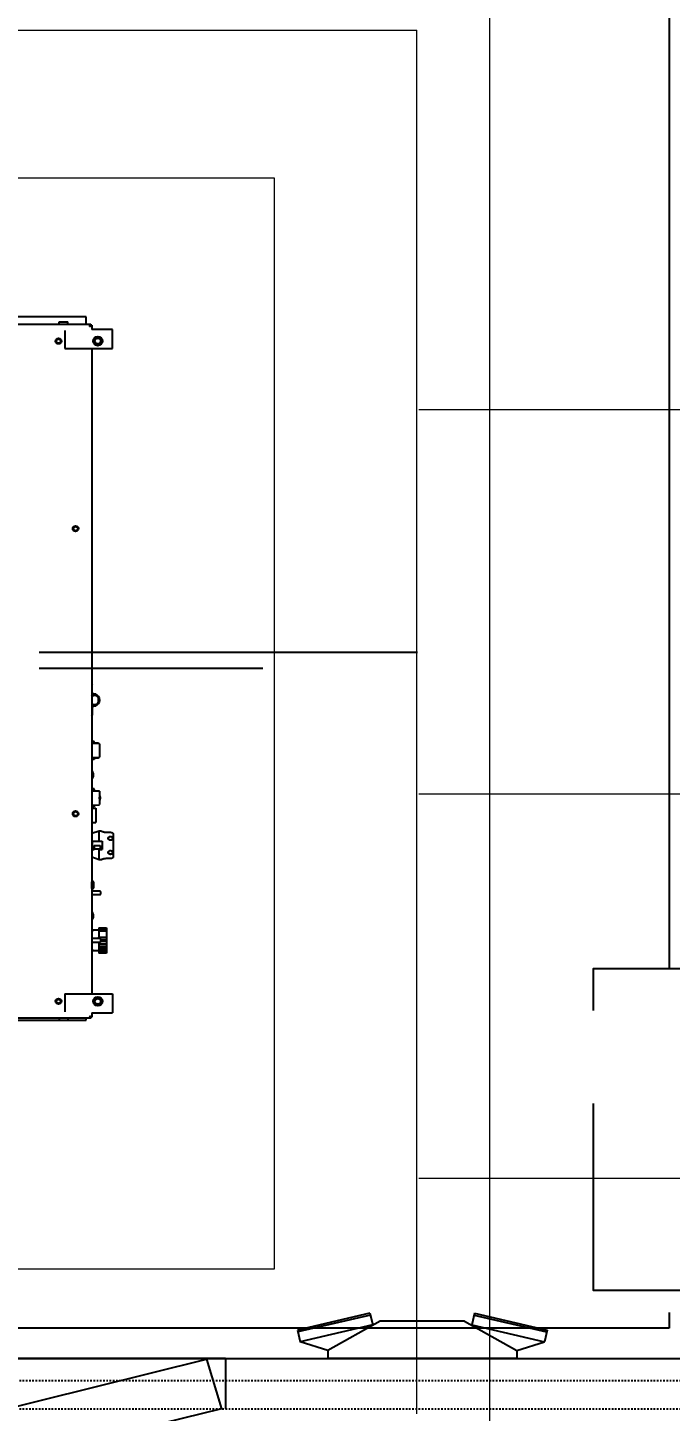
# Model space of a CAD drawing. Header units: inches. Extents: x -40190 to 0, y -3216 to 2257.
# Drawn here: x -21955.1 to -21915.2, y 259.3 to 345.3 of the extents above; entities that cross this region are included whole.
import ezdxf
from ezdxf import colors
from ezdxf.entities.mleader import LeaderData, LeaderLine
from ezdxf.enums import TextEntityAlignment as Align
from ezdxf.math import Vec2, Vec3

# ---------------------------------------------------------------- set-up
doc = ezdxf.new("R2010")
doc.units = ezdxf.units.IN
doc.header["$LTSCALE"] = 0.5
doc.header["$MEASUREMENT"] = 0
doc.linetypes.add('HIDDEN2', pattern=[0.1875, 0.125, -0.0625])
for name, color, linetype in [('A113$0$A roof pave', 8, 'Continuous'), ('A113$0$E-POWER-GEN', 8, 'Continuous'), ('A113$0$M-CONC-PAD', 8, 'Continuous'), ('E-Anno-Keyn', 72, 'Continuous'), ('E-Anno-Note', 6, 'Continuous'), ('M-Elect-Generator', 94, 'Continuous'), ('M-HVAC-EQPM-CLEARANCE', 1, 'HIDDEN2'), ('M-HVAC-FUTR', 4, 'HIDDEN2'), ('M-HVAC-text', 6, 'Continuous'), ('XREF', 7, 'Continuous')]:
    doc.layers.add(name, color=color, linetype=linetype)
doc.styles.add('MAMEP ANNO', font='arial.ttf', dxfattribs={"height": 0.101562})
doc.styles.get("Standard").update_dxf_attribs({"font": 'simplex.shx'})

# ---------------------------------------------------------------- blocks, each defined once
blk = doc.blocks.new('MLD-KeyNote')
at = {"color": 0, "linetype": 'Continuous', "transparency": 16777216}
blk.add_lwpolyline([(-0.09375, -0.09375), (0.09375, -0.09375), (0.09375, 0.09375), (-0.09375, 0.09375)], close=True, dxfattribs=at)
at = {"color": 0, "linetype": 'ByBlock', "transparency": 16777216, "style": 'MAMEP ANNO'}
blk.add_attdef('ID', text='', height=0.10156, dxfattribs=at).set_placement((0, 0), align=Align.MIDDLE_CENTER)
blk = doc.blocks.new('A113')
at = {"layer": 'A113$0$A roof pave', "lineweight": 0}
for p, q in [((-21926.535, 369.3394, -2660.425), (-21926.535, 225.9432, -2660.425)), ((-21930.9204, 321.5809, -2660.425), (-21819.996, 321.5809, -2660.425)), ((-21930.9204, 297.7017, -2660.425), (-21819.996, 297.7017, -2660.425)), ((-21930.9204, 273.8224, -2660.425), (-21432.5236, 273.8224, -2660.425))]:
    blk.add_line(p, q, dxfattribs=at)
at = {"layer": 'A113$0$E-POWER-GEN', "lineweight": 0}
blk.add_3dface([(-22082.1462, 335.9658, 1992.7541), (-21939.9204, 335.9658, 1992.7541), (-21939.9204, 268.1658, 1992.7541), (-22082.1462, 268.1658, 1992.7541)], dxfattribs=at)
at = {"layer": 'A113$0$M-CONC-PAD', "lineweight": 13}
for p in [(-22091.0212, 345.1533, 1992.7541), (-21931.0454, 259.1658, 1992.7541)]:
    blk.add_line(p, (-21931.0454, 345.1533, 1992.7541), dxfattribs=at)

msp = doc.modelspace()

# ---------------------------------------------------------------- linework, layer by layer
at = {"layer": 'M-Elect-Generator', "color": 1}
for p, q in [((-21915.298, 348.486, 0.001), (-21915.298, 286.842, 0.001)), ((-21951.522, 327.337, 0.001), (-21975.421, 327.337, 0.001)), ((-21964.295, 326.875, 0.001), (-21951.231, 326.875, 0.001)), ((-21953.185, 326.875, 0.001), (-21953.185, 327.03, 0.001)), ((-21953.185, 327.03, 0.001), (-21952.655, 327.03, 0.001)), ((-21952.655, 326.875, 0.001), (-21952.655, 327.03, 0.001)), ((-21951.522, 326.875, 0.001), (-21951.522, 327.337, 0.001)), ((-21951.231, 326.875, 0.001), (-21951.231, 326.812, 0.001)), ((-21951.231, 326.812, 0.001), (-21951.168, 326.812, 0.001)), ((-21951.168, 326.812, 0.001), (-21951.168, 326.544, 0.001)), ((-21952.841, 326.488, 0.001), (-21952.841, 325.363, 0.001)), ((-21949.888, 326.544, 0.001), (-21951.168, 326.544, 0.001)), ((-21949.888, 325.363, 0.001), (-21949.888, 326.544, 0.001)), ((-21952.841, 325.363, 0.001), (-21949.888, 325.363, 0.001)), ((-21951.168, 325.363, 0.001), (-21951.168, 285.274, 0.001)), ((-21930.937, 306.486, 0.001), (-21954.437, 306.486, 0.001)), ((-21940.539, 305.486, 0.001), (-21954.437, 305.486, 0.001)), ((-21951.168, 304.51, 0.001), (-21951.148, 304.476, 0.001)), ((-21951.148, 303.808, 0.001), (-21951.148, 304.476, 0.001)), ((-21951.168, 303.773, 0.001), (-21951.148, 303.808, 0.001)), ((-21950.764, 303.684, 0.001), (-21950.764, 303.369, 0.001)), ((-21951.148, 303.301, 0.001), (-21951.148, 302.578, 0.001)), ((-21951.168, 302.544, 0.001), (-21951.148, 302.578, 0.001)), ((-21951.01, 300.958, 0.001), (-21951.168, 300.958, 0.001)), ((-21951.01, 300.84, 0.001), (-21951.01, 300.958, 0.001)), ((-21950.991, 300.875, 0.001), (-21951.01, 300.958, 0.001)), ((-21951.168, 300.845, 0.001), (-21950.715, 300.831, 0.001)), ((-21950.991, 300.839, 0.001), (-21950.991, 300.875, 0.001)), ((-21950.991, 300.865, 0.001), (-21950.755, 300.865, 0.001)), ((-21950.755, 300.865, 0.001), (-21950.755, 300.832, 0.001)), ((-21950.696, 300.811, 0.001), (-21950.696, 299.983, 0.001)), ((-21951.168, 299.949, 0.001), (-21950.715, 299.963, 0.001)), ((-21951.01, 299.836, 0.001), (-21951.168, 299.836, 0.001)), ((-21951.01, 299.954, 0.001), (-21951.01, 299.836, 0.001)), ((-21950.991, 299.918, 0.001), (-21951.01, 299.836, 0.001)), ((-21950.991, 299.954, 0.001), (-21950.991, 299.918, 0.001)), ((-21950.991, 299.928, 0.001), (-21950.755, 299.928, 0.001)), ((-21950.755, 299.962, 0.001), (-21950.755, 299.928, 0.001)), ((-21951.076, 298.991, 0.001), (-21951.076, 298.755, 0.001)), ((-21951.01, 298.005, 0.001), (-21951.168, 298.005, 0.001)), ((-21951.168, 297.892, 0.001), (-21950.715, 297.878, 0.001)), ((-21951.01, 297.887, 0.001), (-21951.01, 298.005, 0.001)), ((-21950.991, 297.922, 0.001), (-21951.01, 298.005, 0.001)), ((-21950.991, 297.886, 0.001), (-21950.991, 297.922, 0.001)), ((-21950.696, 297.858, 0.001), (-21950.696, 297.03, 0.001)), ((-21950.655, 297.564, 0.001), (-21950.696, 297.564, 0.001)), ((-21951.168, 296.996, 0.001), (-21950.715, 297.01, 0.001)), ((-21951.01, 296.883, 0.001), (-21951.168, 296.883, 0.001)), ((-21951.168, 296.814, 0.001), (-21950.912, 296.814, 0.001)), ((-21951.01, 297.001, 0.001), (-21951.01, 296.883, 0.001)), ((-21950.991, 296.966, 0.001), (-21951.01, 296.883, 0.001)), ((-21950.991, 297.002, 0.001), (-21950.991, 296.966, 0.001)), ((-21950.912, 296.814, 0.001), (-21950.912, 295.908, 0.001)), ((-21950.655, 297.324, 0.001), (-21950.696, 297.324, 0.001)), ((-21951.168, 295.908, 0.001), (-21950.912, 295.908, 0.001)), ((-21950.715, 295.377, 0.001), (-21951.168, 295.23, 0.001)), ((-21950.715, 294.747, 0.001), (-21950.715, 295.377, 0.001)), ((-21950.597, 295.377, 0.001), (-21950.715, 295.377, 0.001)), ((-21950.007, 295.285, 0.001), (-21950.203, 295.285, 0.001)), ((-21949.81, 293.831, 0.001), (-21949.81, 295.151, 0.001)), ((-21951.168, 294.756, 0.001), (-21951.133, 294.747, 0.001)), ((-21951.168, 294.226, 0.001), (-21951.133, 294.235, 0.001)), ((-21951.133, 294.747, 0.001), (-21950.518, 294.747, 0.001)), ((-21951.133, 294.747, 0.001), (-21951.133, 294.235, 0.001)), ((-21951.133, 294.235, 0.001), (-21951.014, 294.235, 0.001)), ((-21951.014, 294.491, 0.001), (-21951.014, 294.235, 0.001)), ((-21951.014, 294.491, 0.001), (-21950.64, 294.491, 0.001)), ((-21951.014, 294.274, 0.001), (-21950.64, 294.274, 0.001)), ((-21950.715, 293.605, 0.001), (-21950.715, 294.274, 0.001)), ((-21950.64, 294.491, 0.001), (-21950.64, 294.235, 0.001)), ((-21950.64, 294.235, 0.001), (-21950.518, 294.235, 0.001)), ((-21950.518, 294.747, 0.001), (-21950.518, 294.235, 0.001)), ((-21950.101, 294.865, 0.001), (-21950.113, 294.865, 0.001)), ((-21950.113, 294.857, 0.001), (-21950.113, 294.865, 0.001)), ((-21950.113, 294.117, 0.001), (-21950.113, 294.125, 0.001)), ((-21950.101, 294.117, 0.001), (-21950.113, 294.117, 0.001)), ((-21950.101, 294.845, 0.001), (-21950.101, 294.865, 0.001)), ((-21950.101, 294.117, 0.001), (-21950.101, 294.137, 0.001)), ((-21950.715, 293.605, 0.001), (-21951.168, 293.752, 0.001)), ((-21950.597, 293.605, 0.001), (-21950.715, 293.605, 0.001)), ((-21950.203, 293.697, 0.001), (-21950.007, 293.697, 0.001)), ((-21951.168, 292.237, 0.001), (-21951.156, 292.237, 0.001)), ((-21951.168, 291.823, 0.001), (-21951.156, 291.823, 0.001)), ((-21950.655, 291.658, 0.001), (-21951.168, 291.658, 0.001)), ((-21951.156, 291.823, 0.001), (-21951.156, 292.237, 0.001)), ((-21951.03, 291.912, 0.001), (-21951.03, 292.148, 0.001)), ((-21950.655, 291.418, 0.001), (-21951.168, 291.418, 0.001)), ((-21951.076, 290.227, 0.001), (-21951.076, 289.991, 0.001)), ((-21951.163, 289.247, 0.001), (-21951.168, 289.247, 0.001)), ((-21951.163, 289.05, 0.001), (-21951.168, 289.05, 0.001)), ((-21951.163, 289.247, 0.001), (-21951.163, 289.05, 0.001)), ((-21950.723, 289.223, 0.001), (-21951.148, 289.223, 0.001)), ((-21951.138, 289.199, 0.001), (-21951.137, 289.199, 0.001)), ((-21951.138, 289.161, 0.001), (-21951.136, 289.161, 0.001)), ((-21951.136, 289.135, 0.001), (-21951.138, 289.136, 0.001)), ((-21951.137, 289.097, 0.001), (-21951.138, 289.097, 0.001)), ((-21950.723, 289.373, 0.001), (-21950.243, 289.373, 0.001)), ((-21950.723, 289.373, 0.001), (-21950.723, 288.8, 0.001)), ((-21950.723, 289.341, 0.001), (-21950.243, 289.341, 0.001)), ((-21950.723, 289.278, 0.001), (-21950.243, 289.278, 0.001)), ((-21950.723, 289.187, 0.001), (-21950.243, 289.187, 0.001)), ((-21950.243, 289.373, 0.001), (-21950.243, 287.793, 0.001)), ((-21950.645, 288.705, 0.001), (-21951.168, 288.705, 0.001)), ((-21950.645, 288.465, 0.001), (-21951.168, 288.465, 0.001)), ((-21951.163, 288.12, 0.001), (-21951.168, 288.12, 0.001)), ((-21951.163, 288.12, 0.001), (-21951.163, 287.924, 0.001)), ((-21951.138, 288.073, 0.001), (-21951.137, 288.073, 0.001)), ((-21950.723, 288.79, 0.001), (-21950.243, 288.79, 0.001)), ((-21950.723, 288.705, 0.001), (-21950.723, 288.79, 0.001)), ((-21950.723, 288.465, 0.001), (-21950.723, 287.793, 0.001)), ((-21950.723, 288.38, 0.001), (-21950.243, 288.38, 0.001)), ((-21950.723, 288.232, 0.001), (-21950.243, 288.232, 0.001)), ((-21950.723, 288.098, 0.001), (-21950.243, 288.098, 0.001)), ((-21950.622, 288.636, 0.001), (-21950.243, 288.636, 0.001)), ((-21950.622, 288.534, 0.001), (-21950.243, 288.534, 0.001)), ((-21951.163, 287.924, 0.001), (-21951.168, 287.924, 0.001)), ((-21950.723, 287.947, 0.001), (-21951.148, 287.947, 0.001)), ((-21951.138, 288.035, 0.001), (-21951.136, 288.035, 0.001)), ((-21951.136, 288.009, 0.001), (-21951.138, 288.01, 0.001)), ((-21951.137, 287.971, 0.001), (-21951.138, 287.971, 0.001)), ((-21950.723, 287.983, 0.001), (-21950.243, 287.983, 0.001)), ((-21950.723, 287.892, 0.001), (-21950.243, 287.892, 0.001)), ((-21950.243, 287.793, 0.001), (-21950.723, 287.793, 0.001)), ((-21952.841, 285.274, 0.001), (-21952.841, 284.149, 0.001)), ((-21952.841, 285.274, 0.001), (-21949.888, 285.274, 0.001)), ((-21949.888, 285.274, 0.001), (-21949.888, 284.093, 0.001)), ((-21951.231, 283.762, 0.001), (-21964.295, 283.762, 0.001)), ((-21953.185, 283.762, 0.001), (-21953.185, 283.607, 0.001)), ((-21952.655, 283.762, 0.001), (-21952.655, 283.607, 0.001)), ((-21951.522, 283.634, 0.001), (-21951.522, 283.762, 0.001)), ((-21951.231, 283.825, 0.001), (-21951.168, 283.825, 0.001)), ((-21951.231, 283.762, 0.001), (-21951.231, 283.825, 0.001)), ((-21951.168, 284.093, 0.001), (-21949.888, 284.093, 0.001)), ((-21951.168, 284.093, 0.001), (-21951.168, 283.825, 0.001)), ((-21975.421, 283.634, 0.001), (-21953.185, 283.634, 0.001)), ((-21952.655, 283.607, 0.001), (-21953.185, 283.607, 0.001)), ((-21952.655, 283.634, 0.001), (-21951.522, 283.634, 0.001)), ((-21933.884, 265.423, 0.001), (-21938.389, 264.379, 0.001)), ((-21933.856, 265.301, 0.001), (-21938.361, 264.257, 0.001)), ((-21933.259, 264.923, 0.001), (-21936.509, 263.111, 0.001)), ((-21933.884, 265.423, 0.001), (-21933.715, 264.692, 0.001)), ((-21928.009, 264.923, 0.001), (-21933.259, 264.923, 0.001)), ((-21928.009, 264.923, 0.001), (-21924.759, 263.111, 0.001)), ((-21927.384, 265.423, 0.001), (-21927.553, 264.692, 0.001)), ((-21927.412, 265.301, 0.001), (-21922.907, 264.257, 0.001)), ((-21927.384, 265.423, 0.001), (-21922.878, 264.379, 0.001)), ((-21915.298, 265.469, 0.001), (-21915.298, 264.486, 0.001)), ((-21915.298, 264.486, 0.001), (-22078.361, 264.486, 0.001)), ((-21938.389, 264.379, 0.001), (-21938.22, 263.648, 0.001)), ((-21933.715, 264.692, 0.001), (-21938.22, 263.648, 0.001)), ((-21933.774, 264.636, 0.001), (-21933.715, 264.692, 0.001)), ((-21927.493, 264.636, 0.001), (-21927.553, 264.692, 0.001)), ((-21927.553, 264.692, 0.001), (-21923.048, 263.648, 0.001)), ((-21922.878, 264.379, 0.001), (-21923.048, 263.648, 0.001)), ((-21936.509, 263.111, 0.001), (-21938.22, 263.648, 0.001)), ((-21936.509, 263.111, 0.001), (-21936.509, 262.611, 0.001)), ((-21924.759, 263.111, 0.001), (-21923.048, 263.648, 0.001)), ((-21924.759, 263.111, 0.001), (-21924.759, 262.611, 0.001)), ((-22078.736, 262.611, 0.001), (-21892.986, 262.611, 0.001)), ((-21942.867, 262.611, 0.001), (-21978.867, 262.611, 0.001)), ((-21942.867, 262.611, 0.001), (-21942.867, 259.486, 0.001)), ((-21924.759, 262.611, 0.001), (-21936.509, 262.611, 0.001))]:
    msp.add_line(p, q, dxfattribs=at)
at = {"layer": 'M-Elect-Generator', "color": 1, "elevation": 0.001}
msp.add_lwpolyline([(-21919.986, 284.231), (-21919.986, 286.842), (-21903.986, 286.842), (-21903.986, 266.842), (-21919.986, 266.842), (-21919.986, 278.459)], dxfattribs=at)
msp.add_lwpolyline([(-21943.117, 259.486), (-21977.666, 250.997), (-21977.666, 250.997), (-21978.559, 253.991), (-21944.031, 262.563)], close=True, dxfattribs=at)
at = {"layer": 'M-Elect-Generator', "color": 1}
for centre, radius in [((-21953.235, 325.831, 0.001), 0.177), ((-21953.235, 325.831, 0.001), 0.13), ((-21950.794, 325.831, 0.001), 0.285), ((-21950.794, 325.831, 0.001), 0.265), ((-21950.794, 325.831, 0.001), 0.177), ((-21952.172, 314.177, 0.001), 0.177), ((-21952.172, 314.177, 0.001), 0.13), ((-21952.172, 296.46, 0.001), 0.177), ((-21952.172, 296.46, 0.001), 0.13), ((-21953.235, 284.805, 0.001), 0.177), ((-21953.235, 284.805, 0.001), 0.13), ((-21950.794, 284.805, 0.001), 0.285), ((-21950.794, 284.805, 0.001), 0.265), ((-21950.794, 284.805, 0.001), 0.177)]:
    msp.add_circle(centre, radius, dxfattribs=at)
for centre, radius, start, end in [((-21950.99, 303.527, 0.001), 0.276, 34.8499, 130.20894), ((-21951.07, 303.527, 0.001), 0.394, 258.43408, 101.56676), ((-21950.99, 303.527, 0.001), 0.276, 235.02002, 325.1501), ((-21950.715, 300.811, 0.001), 0.0197, 0, 88.21009), ((-21950.715, 299.983, 0.001), 0.0197, 271.78991, 0), ((-21951.17, 298.991, 0.001), 0.0941, 0, 88.78005), ((-21951.17, 298.755, 0.001), 0.0941, 271.21995, 0), ((-21950.715, 297.858, 0.001), 0.0197, 0, 88.21009), ((-21950.715, 297.03, 0.001), 0.0197, 271.78991, 0), ((-21952.637, 294.491, 0.001), 2.551, 8.43049, 10.61483), ((-21952.637, 294.491, 0.001), 2.551, 349.38517, 351.56951), ((-21951.124, 292.148, 0.001), 0.0941, 0, 109.77598), ((-21951.124, 291.912, 0.001), 0.0941, 250.22402, 0), ((-21951.17, 290.227, 0.001), 0.0941, 0, 88.78005), ((-21951.17, 289.991, 0.001), 0.0941, 271.21995, 0), ((-21951.286, 289.148, 0.001), 0.157, 19.09366, 38.68219), ((-21951.286, 289.148, 0.001), 0.157, 321.31781, 340.90634), ((-21951.286, 288.022, 0.001), 0.157, 19.09366, 38.68219), ((-21951.286, 288.022, 0.001), 0.157, 321.31781, 340.90634)]:
    msp.add_arc(centre, radius, start, end, dxfattribs=at)
for points, start_tangent, end_tangent in [([(-21951.298, 326.745, 0.001), (-21951.271, 326.797, 0.001), (-21951.267, 326.813, 0.001)], (0.47452, 0.880245), (0.228661, 0.973506)), ([(-21951.298, 326.745, 0.001), (-21951.272, 326.771, 0.001), (-21951.251, 326.792, 0.001), (-21951.236, 326.807, 0.001), (-21951.231, 326.812, 0.001)], (0.692315, 0.721595), (-0.00003, 1)), ([(-21951.298, 326.745, 0.001), (-21951.272, 326.771, 0.001), (-21951.251, 326.792, 0.001), (-21951.236, 326.807, 0.001), (-21951.231, 326.812, 0.001)], (0.721595, 0.692315), (1, -0.00003)), ([(-21951.298, 326.745, 0.001), (-21951.245, 326.772, 0.001), (-21951.23, 326.776, 0.001)], (0.880245, 0.47452), (0.973506, 0.228661)), ([(-21951.267, 326.813, 0.001), (-21951.231, 326.875, 0.001)], (0.228661, 0.973506), (1, 0)), ([(-21951.23, 326.776, 0.001), (-21951.168, 326.812, 0.001)], (0.973506, 0.228661), (0, 1)), ([(-21950.655, 297.324, 0.001), (-21950.661, 297.327, 0.001), (-21950.666, 297.336, 0.001), (-21950.671, 297.35, 0.001), (-21950.675, 297.369, 0.001), (-21950.678, 297.392, 0.001), (-21950.68, 297.417, 0.001), (-21950.68, 297.444, 0.001), (-21950.68, 297.471, 0.001), (-21950.678, 297.496, 0.001), (-21950.675, 297.519, 0.001), (-21950.671, 297.538, 0.001), (-21950.666, 297.552, 0.001), (-21950.661, 297.561, 0.001), (-21950.655, 297.564, 0.001)], (-1, 0), (1, 0)), ([(-21950.655, 297.324, 0.001), (-21950.65, 297.327, 0.001), (-21950.644, 297.336, 0.001), (-21950.64, 297.35, 0.001), (-21950.636, 297.369, 0.001), (-21950.633, 297.392, 0.001), (-21950.631, 297.417, 0.001), (-21950.63, 297.444, 0.001), (-21950.631, 297.471, 0.001), (-21950.633, 297.496, 0.001), (-21950.636, 297.519, 0.001), (-21950.64, 297.538, 0.001), (-21950.644, 297.552, 0.001), (-21950.65, 297.561, 0.001), (-21950.655, 297.564, 0.001)], (1, 0), (-1, 0)), ([(-21950.593, 295.375, 0.001), (-21950.597, 295.377, 0.001)], (-0.915066, 0.403304), (-0.913812, 0.406138)), ([(-21950.26, 295.287, 0.001), (-21950.316, 295.292, 0.001), (-21950.369, 295.302, 0.001), (-21950.418, 295.313, 0.001), (-21950.462, 295.326, 0.001), (-21950.501, 295.339, 0.001), (-21950.535, 295.351, 0.001), (-21950.561, 295.362, 0.001), (-21950.581, 295.37, 0.001), (-21950.593, 295.375, 0.001)], (-0.997457, 0.071274), (-0.915066, 0.403304)), ([(-21950.203, 295.285, 0.001), (-21950.26, 295.287, 0.001)], (-1, 0), (-0.997457, 0.071274)), ([(-21950.144, 294.934, 0.001), (-21950.142, 294.957, 0.001), (-21950.134, 294.979, 0.001), (-21950.121, 294.999, 0.001), (-21950.104, 295.016, 0.001), (-21950.083, 295.029, 0.001), (-21950.059, 295.04, 0.001), (-21950.033, 295.046, 0.001), (-21950.007, 295.048, 0.001), (-21949.98, 295.046, 0.001), (-21949.954, 295.04, 0.001), (-21949.93, 295.029, 0.001), (-21949.909, 295.016, 0.001), (-21949.892, 294.999, 0.001), (-21949.879, 294.979, 0.001), (-21949.871, 294.957, 0.001), (-21949.869, 294.934, 0.001)], (0, 1), (0, -1)), ([(-21950.144, 294.922, 0.001), (-21950.144, 294.934, 0.001)], (-0.114405, 0.993434), (0, 1)), ([(-21950.142, 294.933, 0.001), (-21950.144, 294.922, 0.001)], (-0.227661, -0.97374), (-0.115383, -0.993321)), ([(-21950.142, 294.91, 0.001), (-21950.144, 294.922, 0.001)], (-0.219769, 0.975552), (-0.114405, 0.993434)), ([(-21949.871, 294.933, 0.001), (-21949.879, 294.955, 0.001), (-21949.892, 294.975, 0.001), (-21949.909, 294.992, 0.001), (-21949.93, 295.006, 0.001), (-21949.954, 295.016, 0.001), (-21949.98, 295.022, 0.001), (-21950.007, 295.024, 0.001), (-21950.033, 295.022, 0.001), (-21950.059, 295.016, 0.001), (-21950.083, 295.006, 0.001), (-21950.104, 294.992, 0.001), (-21950.121, 294.975, 0.001), (-21950.134, 294.955, 0.001), (-21950.142, 294.933, 0.001)], (-0.227483, 0.973782), (-0.227661, -0.97374)), ([(-21949.97, 295.283, 0.001), (-21950.007, 295.285, 0.001)], (-0.995525, 0.094503), (-1, 0)), ([(-21949.814, 295.186, 0.001), (-21949.827, 295.215, 0.001), (-21949.846, 295.238, 0.001), (-21949.871, 295.255, 0.001), (-21949.901, 295.269, 0.001), (-21949.934, 295.278, 0.001), (-21949.97, 295.283, 0.001)], (-0.267194, 0.963643), (-0.995525, 0.094503)), ([(-21949.869, 294.922, 0.001), (-21949.871, 294.933, 0.001)], (-0.115473, 0.993311), (-0.227483, 0.973782)), ([(-21949.869, 294.922, 0.001), (-21949.871, 294.91, 0.001)], (-0.114319, -0.993444), (-0.219767, -0.975552)), ([(-21949.869, 294.934, 0.001), (-21949.869, 294.922, 0.001)], (0, -1), (-0.114319, -0.993444)), ([(-21949.81, 295.151, 0.001), (-21949.814, 295.186, 0.001)], (0, 1), (-0.267194, 0.963643)), ([(-21950.144, 294.06, 0.001), (-21950.142, 294.071, 0.001), (-21950.134, 294.094, 0.001), (-21950.121, 294.116, 0.001), (-21950.104, 294.135, 0.001), (-21950.083, 294.151, 0.001), (-21950.059, 294.163, 0.001), (-21950.033, 294.17, 0.001), (-21950.007, 294.173, 0.001), (-21949.98, 294.17, 0.001), (-21949.954, 294.163, 0.001), (-21949.93, 294.151, 0.001), (-21949.909, 294.135, 0.001), (-21949.892, 294.116, 0.001), (-21949.879, 294.094, 0.001), (-21949.871, 294.071, 0.001)], (0.11436, 0.993439), (0.219767, -0.975552)), ([(-21950.144, 294.06, 0.001), (-21950.142, 294.049, 0.001)], (0.115383, -0.993321), (0.227661, -0.97374)), ([(-21950.144, 294.048, 0.001), (-21950.144, 294.06, 0.001)], (0, 1), (0.11436, 0.993439)), ([(-21949.871, 294.91, 0.001), (-21949.879, 294.887, 0.001), (-21949.892, 294.866, 0.001), (-21949.909, 294.847, 0.001), (-21949.93, 294.831, 0.001), (-21949.954, 294.819, 0.001), (-21949.98, 294.812, 0.001), (-21950.007, 294.809, 0.001), (-21950.033, 294.812, 0.001), (-21950.059, 294.819, 0.001), (-21950.083, 294.831, 0.001), (-21950.104, 294.847, 0.001), (-21950.121, 294.866, 0.001), (-21950.134, 294.887, 0.001), (-21950.142, 294.91, 0.001)], (-0.219767, -0.975552), (-0.219769, 0.975552)), ([(-21949.871, 294.071, 0.001), (-21949.869, 294.06, 0.001)], (0.219767, -0.975552), (0.114364, -0.993439)), ([(-21949.871, 294.049, 0.001), (-21949.869, 294.06, 0.001)], (0.227573, 0.973761), (0.115473, 0.993311)), ([(-21949.869, 294.06, 0.001), (-21949.869, 294.048, 0.001)], (0.114364, -0.993439), (0, -1)), ([(-21950.597, 293.605, 0.001), (-21950.593, 293.607, 0.001)], (0.913812, 0.406138), (0.915069, 0.403297)), ([(-21950.593, 293.607, 0.001), (-21950.581, 293.612, 0.001), (-21950.561, 293.62, 0.001), (-21950.534, 293.631, 0.001), (-21950.501, 293.643, 0.001), (-21950.462, 293.656, 0.001), (-21950.418, 293.669, 0.001), (-21950.369, 293.68, 0.001), (-21950.316, 293.689, 0.001), (-21950.26, 293.695, 0.001)], (0.915069, 0.403297), (0.997457, 0.071264)), ([(-21950.26, 293.695, 0.001), (-21950.203, 293.697, 0.001)], (0.997457, 0.071264), (1, 0)), ([(-21949.869, 294.048, 0.001), (-21949.871, 294.025, 0.001), (-21949.879, 294.003, 0.001), (-21949.892, 293.983, 0.001), (-21949.909, 293.966, 0.001), (-21949.93, 293.953, 0.001), (-21949.954, 293.942, 0.001), (-21949.98, 293.936, 0.001), (-21950.007, 293.934, 0.001), (-21950.033, 293.936, 0.001), (-21950.059, 293.942, 0.001), (-21950.083, 293.953, 0.001), (-21950.104, 293.966, 0.001), (-21950.121, 293.983, 0.001), (-21950.134, 294.003, 0.001), (-21950.142, 294.025, 0.001), (-21950.144, 294.048, 0.001)], (0, -1), (0, 1)), ([(-21950.142, 294.049, 0.001), (-21950.134, 294.027, 0.001), (-21950.121, 294.007, 0.001), (-21950.104, 293.99, 0.001), (-21950.083, 293.976, 0.001), (-21950.059, 293.966, 0.001), (-21950.033, 293.96, 0.001), (-21950.007, 293.958, 0.001), (-21949.98, 293.96, 0.001), (-21949.954, 293.966, 0.001), (-21949.93, 293.976, 0.001), (-21949.909, 293.99, 0.001), (-21949.892, 294.007, 0.001), (-21949.879, 294.027, 0.001), (-21949.871, 294.049, 0.001)], (0.227661, -0.97374), (0.227573, 0.973761)), ([(-21950.007, 293.697, 0.001), (-21949.97, 293.699, 0.001), (-21949.934, 293.704, 0.001), (-21949.901, 293.713, 0.001), (-21949.871, 293.727, 0.001), (-21949.846, 293.744, 0.001), (-21949.827, 293.767, 0.001), (-21949.814, 293.795, 0.001), (-21949.81, 293.831, 0.001)], (1, 0), (0, 1)), ([(-21950.655, 291.658, 0.001), (-21950.65, 291.655, 0.001), (-21950.644, 291.646, 0.001), (-21950.64, 291.632, 0.001), (-21950.636, 291.613, 0.001), (-21950.633, 291.59, 0.001), (-21950.631, 291.565, 0.001), (-21950.63, 291.538, 0.001), (-21950.631, 291.511, 0.001), (-21950.633, 291.486, 0.001), (-21950.636, 291.463, 0.001), (-21950.64, 291.444, 0.001), (-21950.644, 291.43, 0.001), (-21950.65, 291.421, 0.001), (-21950.655, 291.418, 0.001)], (1, 0), (-1, 0)), ([(-21951.136, 289.193, 0.001), (-21951.137, 289.196, 0.001), (-21951.138, 289.199, 0.001)], (-0.279939, 0.960018), (-0.322402, 0.946603)), ([(-21951.137, 289.154, 0.001), (-21951.138, 289.161, 0.001)], (-0.035742, 0.999361), (-0.07097, 0.997478)), ([(-21951.138, 289.136, 0.001), (-21951.137, 289.142, 0.001), (-21951.137, 289.148, 0.001)], (0.07097, 0.997478), (0, 1)), ([(-21951.138, 289.097, 0.001), (-21951.137, 289.1, 0.001)], (0.322402, 0.946603), (0.300725, 0.953711)), ([(-21951.137, 289.148, 0.001), (-21951.137, 289.154, 0.001)], (0, 1), (-0.035742, 0.999361)), ([(-21951.137, 289.1, 0.001), (-21951.136, 289.104, 0.001)], (0.300725, 0.953711), (0.279939, 0.960018)), ([(-21951.134, 289.188, 0.001), (-21951.136, 289.193, 0.001)], (-0.232899, 0.972501), (-0.279939, 0.960018)), ([(-21951.136, 289.161, 0.001), (-21951.134, 289.162, 0.001)], (0.991027, 0.133664), (0.729416, 0.68407)), ([(-21951.134, 289.135, 0.001), (-21951.136, 289.135, 0.001)], (-0.729917, 0.683536), (-0.991027, 0.133664)), ([(-21951.136, 289.104, 0.001), (-21951.134, 289.109, 0.001)], (0.279939, 0.960018), (0.232896, 0.972502)), ([(-21951.134, 289.162, 0.001), (-21951.133, 289.163, 0.001), (-21951.133, 289.165, 0.001), (-21951.132, 289.167, 0.001), (-21951.132, 289.17, 0.001), (-21951.132, 289.173, 0.001), (-21951.132, 289.176, 0.001), (-21951.133, 289.179, 0.001), (-21951.133, 289.183, 0.001), (-21951.134, 289.188, 0.001)], (0.729416, 0.68407), (-0.232899, 0.972501)), ([(-21951.134, 289.109, 0.001), (-21951.133, 289.113, 0.001), (-21951.133, 289.117, 0.001), (-21951.132, 289.12, 0.001), (-21951.132, 289.124, 0.001), (-21951.132, 289.127, 0.001), (-21951.132, 289.129, 0.001), (-21951.133, 289.131, 0.001), (-21951.133, 289.133, 0.001), (-21951.134, 289.135, 0.001)], (0.232896, 0.972502), (-0.729917, 0.683536)), ([(-21951.136, 288.066, 0.001), (-21951.137, 288.07, 0.001), (-21951.138, 288.073, 0.001)], (-0.279939, 0.960018), (-0.322402, 0.946603)), ([(-21951.134, 288.062, 0.001), (-21951.136, 288.066, 0.001)], (-0.232899, 0.972501), (-0.279939, 0.960018)), ([(-21951.134, 288.036, 0.001), (-21951.133, 288.037, 0.001), (-21951.133, 288.039, 0.001), (-21951.132, 288.041, 0.001), (-21951.132, 288.044, 0.001), (-21951.132, 288.046, 0.001), (-21951.132, 288.05, 0.001), (-21951.133, 288.053, 0.001), (-21951.133, 288.057, 0.001), (-21951.134, 288.062, 0.001)], (0.729416, 0.68407), (-0.232899, 0.972501)), ([(-21950.645, 288.705, 0.001), (-21950.639, 288.703, 0.001), (-21950.634, 288.695, 0.001), (-21950.63, 288.682, 0.001), (-21950.626, 288.665, 0.001), (-21950.623, 288.645, 0.001), (-21950.621, 288.622, 0.001), (-21950.62, 288.598, 0.001), (-21950.62, 288.573, 0.001), (-21950.621, 288.548, 0.001), (-21950.623, 288.525, 0.001), (-21950.626, 288.505, 0.001), (-21950.63, 288.488, 0.001), (-21950.634, 288.475, 0.001), (-21950.639, 288.468, 0.001), (-21950.645, 288.465, 0.001)], (1, 0), (-1, 0)), ([(-21951.137, 288.028, 0.001), (-21951.138, 288.035, 0.001)], (-0.035742, 0.999361), (-0.07097, 0.997478)), ([(-21951.138, 288.01, 0.001), (-21951.137, 288.016, 0.001), (-21951.137, 288.022, 0.001)], (0.07097, 0.997478), (0, 1)), ([(-21951.138, 287.971, 0.001), (-21951.137, 287.974, 0.001)], (0.322402, 0.946603), (0.300725, 0.953711)), ([(-21951.137, 288.022, 0.001), (-21951.137, 288.028, 0.001)], (0, 1), (-0.035742, 0.999361)), ([(-21951.137, 287.974, 0.001), (-21951.136, 287.978, 0.001)], (0.300725, 0.953711), (0.279939, 0.960018)), ([(-21951.136, 288.035, 0.001), (-21951.134, 288.036, 0.001)], (0.991027, 0.133664), (0.729416, 0.68407)), ([(-21951.134, 288.009, 0.001), (-21951.136, 288.009, 0.001)], (-0.729917, 0.683536), (-0.991027, 0.133664)), ([(-21951.136, 287.978, 0.001), (-21951.134, 287.983, 0.001)], (0.279939, 0.960018), (0.232896, 0.972502)), ([(-21951.134, 287.983, 0.001), (-21951.133, 287.987, 0.001), (-21951.133, 287.991, 0.001), (-21951.132, 287.994, 0.001), (-21951.132, 287.998, 0.001), (-21951.132, 288.001, 0.001), (-21951.132, 288.003, 0.001), (-21951.133, 288.005, 0.001), (-21951.133, 288.007, 0.001), (-21951.134, 288.009, 0.001)], (0.232896, 0.972502), (-0.729917, 0.683536)), ([(-21951.298, 283.892, 0.001), (-21951.245, 283.865, 0.001), (-21951.23, 283.861, 0.001)], (0.880245, -0.47452), (0.973506, -0.228661)), ([(-21951.298, 283.892, 0.001), (-21951.271, 283.839, 0.001), (-21951.267, 283.824, 0.001)], (0.47452, -0.880245), (0.228661, -0.973506)), ([(-21951.298, 283.892, 0.001), (-21951.272, 283.866, 0.001), (-21951.251, 283.845, 0.001), (-21951.236, 283.83, 0.001), (-21951.231, 283.825, 0.001)], (0.721595, -0.692315), (1, 0.00003)), ([(-21951.298, 283.892, 0.001), (-21951.272, 283.866, 0.001), (-21951.251, 283.845, 0.001), (-21951.236, 283.83, 0.001), (-21951.231, 283.825, 0.001)], (0.692315, -0.721595), (-0.00003, -1)), ([(-21951.267, 283.824, 0.001), (-21951.231, 283.762, 0.001)], (0.228661, -0.973506), (1, 0)), ([(-21951.23, 283.861, 0.001), (-21951.168, 283.825, 0.001)], (0.973506, -0.228661), (0, -1))]:
    msp.add_spline(points, degree=3, dxfattribs=dict(at, start_tangent=start_tangent, end_tangent=end_tangent))
at = {"layer": 'M-HVAC-EQPM-CLEARANCE', "elevation": 0.001}
msp.add_lwpolyline([(-22113.861, 261.236), (-21851.641, 261.236), (-21851.641, 211.486), (-22113.861, 211.486)], close=True, dxfattribs=at)
at = {"layer": 'M-HVAC-FUTR'}
msp.add_line((-22081.861, 259.486, 0.001), (-21889.861, 259.486, 0.001), dxfattribs=at)

# ---------------------------------------------------------------- block references
at = {"layer": 'XREF'}
msp.add_blockref('A113', (0.075, 0), dxfattribs=at)

# ---------------------------------------------------------------- leaders
at = {"layer": 'E-Anno-Keyn'}
ml = msp.add_multileader_block('Standard', dxfattribs=at)
ml.set_content('MLD-KeyNote', color=256, scale=96)
ml.set_attribute('ID', '18', width=0)
ml.set_leader_properties(color=256, linetype='Continuous')
ml.build(insert=Vec2(0, 0))
ml.multileader.update_dxf_attribs({"has_dogleg": 0, "text_left_attachment_type": 2, "text_right_attachment_type": 2, "dogleg_length": 3.844, "arrow_head_size": 12, "scale": 96})
ctx = ml.context
ctx.base_point, ctx.scale, ctx.char_height, ctx.arrow_head_size, ctx.landing_gap_size, ctx.plane_origin = Vec3(-23166.119, 1004.809), 96, 737.28, 12, 384, Vec3(-23254.357, 947.575)
ctx.left_attachment, ctx.right_attachment = 2, 2
notes = []
notes.append((ctx, [(0, (0, 0, 0), (0, 0), (1, 0), 1, [])]))
ctx.block.insert = Vec3(-23157.119, 1004.809)
ml = msp.add_multileader_block('Standard', dxfattribs=at)
ml.set_content('MLD-KeyNote', color=256, scale=96)
ml.set_attribute('ID', '18', width=0)
ml.set_leader_properties(color=256, linetype='Continuous')
ml.build(insert=Vec2(0, 0))
ml.multileader.update_dxf_attribs({"has_dogleg": 0, "text_left_attachment_type": 2, "text_right_attachment_type": 2, "dogleg_length": 3.844, "arrow_head_size": 12, "scale": 96})
ctx = ml.context
ctx.base_point, ctx.scale, ctx.char_height, ctx.arrow_head_size, ctx.landing_gap_size, ctx.plane_origin = Vec3(-22208.475, 994.86), 96, 737.28, 12, 384, Vec3(-22296.713, 937.626)
ctx.left_attachment, ctx.right_attachment = 2, 2
notes.append((ctx, [(0, (0, 0, 0), (0, 0), (1, 0), 1, [])]))
ctx.block.insert = Vec3(-22199.475, 994.86)
ml = msp.add_multileader_block('Standard', dxfattribs=at)
ml.set_content('MLD-KeyNote', color=(89, 89, 89), scale=96)
ml.set_attribute('ID', '8', width=0)
ml.set_leader_properties(color=256, linetype='Continuous')
ml.build(insert=Vec2(0, 0))
ml.multileader.update_dxf_attribs({"has_dogleg": 0, "text_left_attachment_type": 2, "text_right_attachment_type": 2, "dogleg_length": 3.844, "arrow_head_size": 12, "scale": 96})
ctx = ml.context
ctx.base_point, ctx.scale, ctx.char_height, ctx.arrow_head_size, ctx.landing_gap_size, ctx.plane_origin = Vec3(-23073.723, 986.388), 96, 737.28, 12, 384, Vec3(-23174.971, 930.501)
ctx.left_attachment, ctx.right_attachment = 2, 2
notes.append((ctx, [(0, (0, 0, 0), (0, 0), (1, 0), 1, [])]))
ctx.block.insert = Vec3(-23064.723, 986.388)
ml = msp.add_multileader_block('Standard', dxfattribs=at)
ml.set_content('MLD-KeyNote', color=(89, 89, 89), scale=96)
ml.set_attribute('ID', '8', width=0)
ml.set_leader_properties(color=256, linetype='Continuous')
ml.build(insert=Vec2(0, 0))
ml.multileader.update_dxf_attribs({"has_dogleg": 0, "text_left_attachment_type": 2, "text_right_attachment_type": 2, "dogleg_length": 3.844, "arrow_head_size": 12, "scale": 96})
ctx = ml.context
ctx.base_point, ctx.scale, ctx.char_height, ctx.arrow_head_size, ctx.landing_gap_size, ctx.plane_origin = Vec3(-22400.967, 910.122), 96, 737.28, 12, 384, Vec3(-22502.215, 854.235)
ctx.left_attachment, ctx.right_attachment = 2, 2
notes.append((ctx, [(0, (0, 0, 0), (0, 0), (1, 0), 1, [])]))
ctx.block.insert = Vec3(-22391.967, 910.122)
ml = msp.add_multileader_block('Standard', dxfattribs=at)
ml.set_content('MLD-KeyNote', color=(89, 89, 89), scale=96)
ml.set_attribute('ID', '8', width=0)
ml.set_leader_properties(color=256, linetype='Continuous')
ml.build(insert=Vec2(0, 0))
ml.multileader.update_dxf_attribs({"has_dogleg": 0, "text_left_attachment_type": 2, "text_right_attachment_type": 2, "dogleg_length": 3.844, "arrow_head_size": 12, "scale": 96})
ctx = ml.context
ctx.base_point, ctx.scale, ctx.char_height, ctx.arrow_head_size, ctx.landing_gap_size, ctx.plane_origin = Vec3(-22801.971, 603.734), 96, 737.28, 12, 384, Vec3(-22903.219, 547.847)
ctx.left_attachment, ctx.right_attachment = 2, 2
notes.append((ctx, [(0, (0, 0, 0), (0, 0), (1, 0), 1, [])]))
ctx.block.insert = Vec3(-22792.971, 603.734)
ml = msp.add_multileader_block('Standard', dxfattribs=at)
ml.set_content('MLD-KeyNote', color=(89, 89, 89), scale=96)
ml.set_attribute('ID', '8', width=0)
ml.set_leader_properties(color=256, linetype='Continuous')
ml.build(insert=Vec2(0, 0))
ml.multileader.update_dxf_attribs({"has_dogleg": 0, "text_left_attachment_type": 2, "text_right_attachment_type": 2, "dogleg_length": 3.844, "arrow_head_size": 12, "scale": 96})
ctx = ml.context
ctx.base_point, ctx.scale, ctx.char_height, ctx.arrow_head_size, ctx.landing_gap_size, ctx.plane_origin = Vec3(-22251.946, 584.115), 96, 737.28, 12, 384, Vec3(-22353.193, 528.228)
ctx.left_attachment, ctx.right_attachment = 2, 2
notes.append((ctx, [(0, (0, 0, 0), (0, 0), (1, 0), 1, [])]))
ctx.block.insert = Vec3(-22242.946, 584.115)
at = {"layer": 'E-Anno-Note'}
ml = msp.add_multileader_mtext('Standard', dxfattribs=at)
ml.set_content('HEAT TRACE FOR \\PATRIUM GUTTERS', color=(89, 89, 89), style='MAMEP ANNO')
ml.set_leader_properties(color=256, linetype='Continuous')
ml.build(insert=Vec2(0, 0))
ml.multileader.update_dxf_attribs({"has_dogleg": 0, "text_right_attachment_type": 3, "dogleg_length": 3.844, "arrow_head_size": 12, "scale": 96})
ctx = ml.context
ctx.base_point, ctx.scale, ctx.char_height, ctx.arrow_head_size, ctx.landing_gap_size, ctx.plane_origin = Vec3(-23030.776, 582.74), 96, 7.68, 12, 3.75, Vec3(-22941.287, 600.993)
ctx.right_attachment = 3
notes.append((ctx, [(0, (0, 0, 0), (0, 0), (1, 0), 1, [])]))
ctx.mtext.insert, ctx.mtext.flow_direction = Vec3(-23027.026, 586.645), 5
ml = msp.add_multileader_mtext('Standard', dxfattribs=at)
ml.set_content('', color=(89, 89, 89), style='MAMEP ANNO')
ml.set_leader_properties(color=256, linetype='Continuous')
ml.build(insert=Vec2(0, 0))
ml.multileader.update_dxf_attribs({"has_dogleg": 0, "text_right_attachment_type": 3, "dogleg_length": 3.844, "arrow_head_size": 12, "scale": 96})
ctx = ml.context
ctx.base_point, ctx.scale, ctx.char_height, ctx.arrow_head_size, ctx.landing_gap_size, ctx.plane_origin = Vec3(-22234.27, 247.63, 0.208), 96, 9.75, 12, 3.75, Vec3(-22185.23, 276.801, 0.208)
ctx.right_attachment, ctx.text_align_type = 3, 2
notes.append((ctx, [(0, (1, 1, 0), (-21857.77, 247.63, 0.208), (-1, 0), 369, [(0, [(-22185.23, 276.801, 0.208), (-22213.877, 247.63, 0.208)], 0, [])])]))
ctx.mtext.insert, ctx.mtext.alignment, ctx.mtext.flow_direction = Vec3(-22230.52, 252.505, 0.208), 3, 5
at = {"layer": 'M-HVAC-text'}
ml = msp.add_multileader_block('Standard', dxfattribs=at)
ml.set_content('MLD-KeyNote', color=(89, 89, 89), scale=96)
ml.set_attribute('ID', '15', width=0)
ml.set_leader_properties(color=256, linetype='Continuous')
ml.build(insert=Vec2(0, 0))
ml.multileader.update_dxf_attribs({"has_dogleg": 0, "text_left_attachment_type": 2, "text_right_attachment_type": 2, "dogleg_length": 3.844, "arrow_head_size": 12, "scale": 96})
ctx = ml.context
ctx.base_point, ctx.scale, ctx.char_height, ctx.arrow_head_size, ctx.landing_gap_size, ctx.plane_origin = Vec3(-22893.337, 1357.489), 96, 737.28, 12, 384, Vec3(-22994.585, 1301.602)
ctx.left_attachment, ctx.right_attachment = 2, 2
notes.append((ctx, [(0, (0, 0, 0), (0, 0), (1, 0), 1, [])]))
ctx.block.insert = Vec3(-22884.337, 1357.489)
ml = msp.add_multileader_block('Standard', dxfattribs=at)
ml.set_content('MLD-KeyNote', color=(89, 89, 89), scale=96)
ml.set_attribute('ID', '15', width=0)
ml.set_leader_properties(color=256, linetype='Continuous')
ml.build(insert=Vec2(0, 0))
ml.multileader.update_dxf_attribs({"has_dogleg": 0, "text_left_attachment_type": 2, "text_right_attachment_type": 2, "dogleg_length": 3.844, "arrow_head_size": 12, "scale": 96})
ctx = ml.context
ctx.base_point, ctx.scale, ctx.char_height, ctx.arrow_head_size, ctx.landing_gap_size, ctx.plane_origin = Vec3(-22532.383, 1345.396), 96, 737.28, 12, 384, Vec3(-22633.631, 1289.509)
ctx.left_attachment, ctx.right_attachment = 2, 2
notes.append((ctx, [(0, (0, 0, 0), (0, 0), (1, 0), 1, [])]))
ctx.block.insert = Vec3(-22523.383, 1345.396)
ml = msp.add_multileader_block('Standard', dxfattribs=at)
ml.set_content('MLD-KeyNote', color=(89, 89, 89), scale=96)
ml.set_attribute('ID', '15', width=0)
ml.set_leader_properties(color=256, linetype='Continuous')
ml.build(insert=Vec2(0, 0))
ml.multileader.update_dxf_attribs({"has_dogleg": 0, "text_left_attachment_type": 2, "text_right_attachment_type": 2, "dogleg_length": 3.844, "arrow_head_size": 12, "scale": 96})
ctx = ml.context
ctx.base_point, ctx.scale, ctx.char_height, ctx.arrow_head_size, ctx.landing_gap_size, ctx.plane_origin = Vec3(-22132.245, 1344.981), 96, 737.28, 12, 384, Vec3(-22233.493, 1289.094)
ctx.left_attachment, ctx.right_attachment = 2, 2
notes.append((ctx, [(0, (0, 0, 0), (0, 0), (1, 0), 1, [])]))
ctx.block.insert = Vec3(-22123.245, 1344.981)
ml = msp.add_multileader_block('Standard', dxfattribs=at)
ml.set_content('MLD-KeyNote', color=(89, 89, 89), scale=96)
ml.set_attribute('ID', '15', width=0)
ml.set_leader_properties(color=256, linetype='Continuous')
ml.build(insert=Vec2(0, 0))
ml.multileader.update_dxf_attribs({"has_dogleg": 0, "text_left_attachment_type": 2, "text_right_attachment_type": 2, "dogleg_length": 3.844, "arrow_head_size": 12, "scale": 96})
ctx = ml.context
ctx.base_point, ctx.scale, ctx.char_height, ctx.arrow_head_size, ctx.landing_gap_size, ctx.plane_origin = Vec3(-22733.748, 1113.309), 96, 737.28, 12, 384, Vec3(-22834.996, 1057.423)
ctx.left_attachment, ctx.right_attachment = 2, 2
notes.append((ctx, [(0, (0, 0, 0), (0, 0), (1, 0), 1, [])]))
ctx.block.insert = Vec3(-22724.748, 1113.309)
for ctx, leaders in notes:
    for number, flags, end, landing, length, lines in leaders:
        leader = LeaderData()
        leader.index, (leader.has_last_leader_line, leader.has_dogleg_vector, leader.attachment_direction) = number, flags
        leader.last_leader_point, leader.dogleg_vector, leader.dogleg_length = Vec3(end), Vec3(landing), length
        for number, points, colour, breaks in lines:
            line = LeaderLine()
            line.index, line.vertices, line.color, line.breaks = number, Vec3.list(points), colors.encode_raw_color(colour), breaks
            leader.lines.append(line)
        ctx.leaders.append(leader)

doc.saveas('drawing.dxf')
